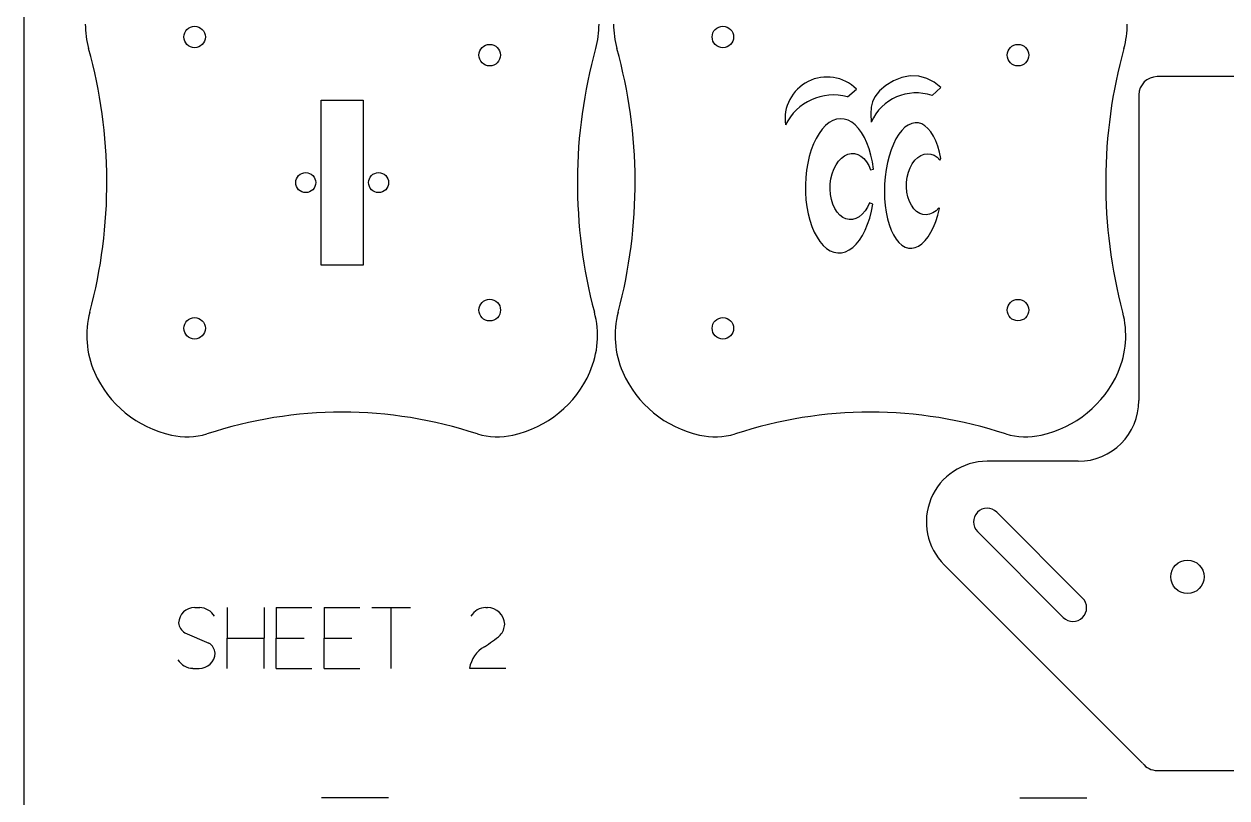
# Model space of a CAD drawing. Header units: inches. Extents: x -1545 to -733, y 114 to 571.
# Drawn here: x -1545.3 to -1347.2, y 247.6 to 375.1 of the extents above; entities that cross this region are included whole.
import ezdxf

# ---------------------------------------------------------------- set-up
doc = ezdxf.new("R2010")
doc.units = ezdxf.units.IN
doc.header["$MEASUREMENT"] = 0
doc.linetypes.add('Continuous2', pattern=[0])
doc.layers.add('68351 TABLE', color=1, linetype='Continuous')
doc.layers.add('GREEN TEXT ALL', color=1, linetype='Continuous')

msp = doc.modelspace()

# ---------------------------------------------------------------- linework, layer by layer
at = {"color": 2, "linetype": 'Continuous2', "lineweight": -3, "true_color": 0xffff00}
msp.add_line((-1545.34, 114.09), (-1545.34, 571.29), dxfattribs=at)
at = {"color": 1, "linetype": 'Continuous2', "lineweight": -3, "true_color": 0xff0000}
for p, q in [((-1164.75, 366.39), (-1358.75, 366.39)), ((-1361.75, 363.39), (-1361.75, 313.03)), ((-1371.75, 303.03), (-1386.75, 303.03)), ((-1393.82, 285.96), (-1361.13, 253.27)), ((-1358.75, 252.09), (-1164.75, 252.09)), ((-1485.34, 247.56), (-1496.34, 247.56)), ((-1381.34, 247.56), (-1370.34, 247.56))]:
    msp.add_line(p, q, dxfattribs=at)
at = {"color": 5, "linetype": 'Continuous2', "lineweight": -3, "true_color": 0x0000ff}
for p, q in [((-1371.02, 280.48), (-1385.16, 294.62)), ((-1388.34, 291.44), (-1374.2, 277.3))]:
    msp.add_line(p, q, dxfattribs=at)
msp.add_circle((-1353.75, 283.99), 2.75, dxfattribs=at)
at = {"color": 1, "linetype": 'Continuous2', "lineweight": -3, "true_color": 0xff0000}
for centre, radius, start, end in [((-1358.75, 363.39), 3, 90, 180), ((-1371.75, 313.03), 10, 270, 0), ((-1386.75, 293.03), 10, 90, 225), ((-1358.75, 255.09), 3, 217.5641, 270)]:
    msp.add_arc(centre, radius, start, end, dxfattribs=at)
at = {"color": 5, "linetype": 'Continuous2', "lineweight": -3, "true_color": 0x0000ff}
for centre, start, end in [((-1386.75, 293.03), 45, 225), ((-1372.61, 278.89), 225, 45)]:
    msp.add_arc(centre, 2.25, start, end, dxfattribs=at)
at = {"layer": '68351 TABLE', "color": 3, "linetype": 'Continuous2', "lineweight": -3, "true_color": 0x00ff00}
for p, q in [((-1399.4, 366.52), (-1400.81, 366.25)), ((-1398.01, 366.46), (-1399.4, 366.52)), ((-1403.41, 364.95), (-1404.46, 364.05)), ((-1402.18, 365.71), (-1403.41, 364.95)), ((-1400.81, 366.25), (-1402.18, 365.71)), ((-1396.68, 366.1), (-1398.01, 366.46)), ((-1395.46, 365.46), (-1396.68, 366.1)), ((-1395.81, 363.26), (-1394.38, 364.6)), ((-1394.38, 364.6), (-1395.46, 365.46)), ((-1409.74, 363.07), (-1408.26, 364.35)), ((-1405.23, 363.06), (-1405.6, 362.26)), ((-1404.46, 364.05), (-1405.23, 363.06)), ((-1405.82, 361.34), (-1405.89, 360.24)), ((-1405.6, 362.26), (-1405.82, 361.34)), ((-1412.75, 358.81), (-1413.34, 358.33)), ((-1412.15, 359.15), (-1412.75, 358.81)), ((-1411.53, 359.36), (-1412.15, 359.15)), ((-1410.9, 359.44), (-1411.53, 359.36)), ((-1410.27, 359.39), (-1410.9, 359.44)), ((-1409.65, 359.2), (-1410.27, 359.39)), ((-1409.05, 358.88), (-1409.65, 359.2)), ((-1408.47, 358.43), (-1409.05, 358.88)), ((-1405.89, 360.24), (-1405.82, 358.89)), ((-1399.17, 358.67), (-1399.73, 358.42)), ((-1398.62, 358.79), (-1399.17, 358.67)), ((-1398.06, 358.76), (-1398.62, 358.79)), ((-1397.52, 358.59), (-1398.06, 358.76)), ((-1396.99, 358.29), (-1397.52, 358.59)), ((-1414.42, 357.03), (-1414.9, 356.22)), ((-1413.9, 357.74), (-1414.42, 357.03)), ((-1413.34, 358.33), (-1413.9, 357.74)), ((-1407.93, 357.85), (-1408.47, 358.43)), ((-1407.42, 357.17), (-1407.93, 357.85)), ((-1406.95, 356.37), (-1407.42, 357.17)), ((-1401.29, 356.89), (-1401.76, 356.14)), ((-1400.79, 357.52), (-1401.29, 356.89)), ((-1400.27, 358.04), (-1400.79, 357.52)), ((-1399.73, 358.42), (-1400.27, 358.04)), ((-1396.49, 357.86), (-1396.99, 358.29)), ((-1396.03, 357.29), (-1396.49, 357.86)), ((-1395.6, 356.61), (-1396.03, 357.29)), ((-1395.21, 355.82), (-1395.6, 356.61)), ((-1415.33, 355.31), (-1415.71, 354.32)), ((-1414.9, 356.22), (-1415.33, 355.31)), ((-1406.54, 355.48), (-1406.95, 356.37)), ((-1406.17, 354.5), (-1406.54, 355.48)), ((-1402.18, 355.28), (-1402.56, 354.34)), ((-1401.76, 356.14), (-1402.18, 355.28)), ((-1394.88, 354.93), (-1395.21, 355.82)), ((-1394.59, 353.95), (-1394.88, 354.93)), ((-1416.03, 353.25), (-1416.29, 352.13)), ((-1415.71, 354.32), (-1416.03, 353.25)), ((-1411.22, 352.47), (-1410.75, 352.98)), ((-1410.75, 352.98), (-1410.24, 353.37)), ((-1410.24, 353.37), (-1409.7, 353.63)), ((-1409.7, 353.63), (-1409.14, 353.75)), ((-1409.14, 353.75), (-1408.59, 353.74)), ((-1408.59, 353.74), (-1408.04, 353.59)), ((-1408.04, 353.59), (-1407.52, 353.3)), ((-1407.52, 353.3), (-1407.05, 352.89)), ((-1407.05, 352.89), (-1406.62, 352.37)), ((-1405.87, 353.45), (-1406.17, 354.5)), ((-1405.63, 352.33), (-1405.87, 353.45)), ((-1402.89, 353.31), (-1403.17, 352.22)), ((-1402.56, 354.34), (-1402.89, 353.31)), ((-1398.64, 352.61), (-1398.17, 353.07)), ((-1398.17, 353.07), (-1397.65, 353.41)), ((-1397.65, 353.41), (-1397.11, 353.62)), ((-1397.11, 353.62), (-1396.55, 353.7)), ((-1396.55, 353.7), (-1396, 353.63)), ((-1396, 353.63), (-1395.47, 353.43)), ((-1395.47, 353.43), (-1394.97, 353.1)), ((-1394.97, 353.1), (-1394.51, 352.64)), ((-1394.37, 352.9), (-1394.59, 353.95)), ((-1394.51, 352.64), (-1394.37, 352.9)), ((-1416.48, 350.96), (-1416.61, 349.76)), ((-1416.29, 352.13), (-1416.48, 350.96)), ((-1412.26, 350.39), (-1411.98, 351.16)), ((-1411.98, 351.16), (-1411.63, 351.86)), ((-1411.63, 351.86), (-1411.22, 352.47)), ((-1406.62, 352.37), (-1406.25, 351.74)), ((-1406.25, 351.74), (-1405.96, 351.02)), ((-1405.96, 351.02), (-1405.46, 351.17)), ((-1405.46, 351.17), (-1405.63, 352.33)), ((-1403.39, 351.08), (-1403.55, 349.9)), ((-1403.17, 352.22), (-1403.39, 351.08)), ((-1399.9, 349.84), (-1399.7, 350.63)), ((-1399.7, 350.63), (-1399.42, 351.37)), ((-1399.42, 351.37), (-1399.07, 352.04)), ((-1399.07, 352.04), (-1398.64, 352.61)), ((-1416.61, 349.76), (-1416.67, 348.54)), ((-1412.59, 347.84), (-1412.57, 348.71)), ((-1412.57, 348.71), (-1412.46, 349.56)), ((-1412.46, 349.56), (-1412.26, 350.39)), ((-1403.64, 348.7), (-1403.67, 347.5)), ((-1403.55, 349.9), (-1403.64, 348.7)), ((-1400.03, 348.18), (-1400.01, 349.01)), ((-1400.01, 349.01), (-1399.9, 349.84)), ((-1416.67, 348.54), (-1416.66, 347.32)), ((-1416.66, 347.32), (-1416.58, 346.11)), ((-1412.53, 346.98), (-1412.59, 347.84)), ((-1412.38, 346.16), (-1412.53, 346.98)), ((-1403.67, 347.5), (-1403.64, 346.32)), ((-1399.95, 347.35), (-1400.03, 348.18)), ((-1399.79, 346.57), (-1399.95, 347.35)), ((-1416.58, 346.11), (-1416.44, 344.93)), ((-1416.44, 344.93), (-1416.22, 343.8)), ((-1412.14, 345.39), (-1412.38, 346.16)), ((-1411.83, 344.69), (-1412.14, 345.39)), ((-1411.45, 344.09), (-1411.83, 344.69)), ((-1406.45, 344.9), (-1406.85, 344.26)), ((-1406.11, 345.62), (-1406.45, 344.9)), ((-1405.57, 345.36), (-1406.11, 345.62)), ((-1405.8, 344.21), (-1405.57, 345.36)), ((-1403.64, 346.32), (-1403.54, 345.16)), ((-1403.54, 345.16), (-1403.38, 344.04)), ((-1399.54, 345.84), (-1399.79, 346.57)), ((-1399.21, 345.19), (-1399.54, 345.84)), ((-1398.81, 344.63), (-1399.21, 345.19)), ((-1394.68, 344.75), (-1395.15, 344.28)), ((-1394.58, 344.65), (-1394.68, 344.75)), ((-1416.22, 343.8), (-1415.94, 342.72)), ((-1415.94, 342.72), (-1415.61, 341.71)), ((-1411.01, 343.59), (-1411.45, 344.09)), ((-1410.52, 343.21), (-1411.01, 343.59)), ((-1410, 342.96), (-1410.52, 343.21)), ((-1409.45, 342.84), (-1410, 342.96)), ((-1408.89, 342.86), (-1409.45, 342.84)), ((-1408.34, 343.02), (-1408.89, 342.86)), ((-1407.8, 343.31), (-1408.34, 343.02)), ((-1407.3, 343.73), (-1407.8, 343.31)), ((-1406.85, 344.26), (-1407.3, 343.73)), ((-1406.43, 342.07), (-1406.08, 343.1)), ((-1406.08, 343.1), (-1405.8, 344.21)), ((-1403.38, 344.04), (-1403.16, 342.99)), ((-1403.16, 342.99), (-1402.88, 342.01)), ((-1398.35, 344.18), (-1398.81, 344.63)), ((-1397.85, 343.86), (-1398.35, 344.18)), ((-1397.32, 343.67), (-1397.85, 343.86)), ((-1396.76, 343.62), (-1397.32, 343.67)), ((-1396.21, 343.71), (-1396.76, 343.62)), ((-1395.67, 343.93), (-1396.21, 343.71)), ((-1395.15, 344.28), (-1395.67, 343.93)), ((-1395.19, 342.54), (-1394.86, 343.56)), ((-1394.86, 343.56), (-1394.58, 344.65)), ((-1415.61, 341.71), (-1415.21, 340.78)), ((-1415.21, 340.78), (-1414.76, 339.94)), ((-1407.28, 340.23), (-1406.83, 341.11)), ((-1406.83, 341.11), (-1406.43, 342.07)), ((-1402.88, 342.01), (-1402.54, 341.11)), ((-1402.54, 341.11), (-1402.16, 340.32)), ((-1396.47, 340), (-1396, 340.75)), ((-1396, 340.75), (-1395.57, 341.6)), ((-1395.57, 341.6), (-1395.19, 342.54)), ((-1414.76, 339.94), (-1414.27, 339.21)), ((-1414.27, 339.21), (-1413.74, 338.59)), ((-1408.88, 338.26), (-1408.31, 338.8)), ((-1408.31, 338.8), (-1407.78, 339.46)), ((-1407.78, 339.46), (-1407.28, 340.23)), ((-1402.16, 340.32), (-1401.73, 339.63)), ((-1401.73, 339.63), (-1401.26, 339.07)), ((-1401.26, 339.07), (-1400.77, 338.63)), ((-1398.03, 338.47), (-1397.49, 338.86)), ((-1397.49, 338.86), (-1396.97, 339.37)), ((-1396.97, 339.37), (-1396.47, 340)), ((-1413.74, 338.59), (-1413.17, 338.09)), ((-1413.17, 338.09), (-1412.58, 337.71)), ((-1412.58, 337.71), (-1411.97, 337.47)), ((-1411.97, 337.47), (-1411.35, 337.36)), ((-1411.35, 337.36), (-1410.72, 337.38)), ((-1410.72, 337.38), (-1410.09, 337.54)), ((-1410.09, 337.54), (-1409.48, 337.84)), ((-1409.48, 337.84), (-1408.88, 338.26)), ((-1400.77, 338.63), (-1400.24, 338.32)), ((-1400.24, 338.32), (-1399.7, 338.15)), ((-1399.7, 338.15), (-1399.14, 338.12)), ((-1399.14, 338.12), (-1398.59, 338.23)), ((-1398.59, 338.23), (-1398.03, 338.47))]:
    msp.add_line(p, q, dxfattribs=at)
at = {"layer": '68351 TABLE', "color": 5, "linetype": 'Continuous2', "lineweight": -3, "true_color": 0x0000ff}
for p, q in [((-1496.41, 362.53), (-1489.51, 362.53)), ((-1496.41, 335.33), (-1496.41, 362.53)), ((-1489.51, 362.53), (-1489.51, 335.33)), ((-1489.51, 335.33), (-1496.41, 335.33))]:
    msp.add_line(p, q, dxfattribs=at)
for centre, radius in [((-1517.26, 372.93), 1.77), ((-1430.26, 372.93), 1.77), ((-1468.66, 369.93), 1.77), ((-1381.66, 369.93), 1.78), ((-1498.96, 348.93), 1.65), ((-1486.96, 348.93), 1.65), ((-1468.66, 327.93), 1.78), ((-1381.66, 327.93), 1.77), ((-1517.26, 324.93), 1.77), ((-1430.26, 324.93), 1.77)]:
    msp.add_circle(centre, radius, dxfattribs=at)
at = {"layer": '68351 TABLE', "color": 1, "linetype": 'Continuous2', "lineweight": -3, "true_color": 0xff0000}
for centre, radius, start, end in [((-1520.26, 375.05), 15, 180, 195.4882), ((-1465.66, 375.05), 15, 344.5118, 360), ((-1433.26, 375.05), 15, 180, 195.4882), ((-1378.66, 375.05), 15, 344.5118, 360), ((-1614.55, 348.93), 82.84, 345.0728, 15.4882), ((-1371.38, 348.93), 82.84, 164.5118, 194.9272), ((-1527.55, 348.93), 82.84, 345.0728, 15.4882), ((-1284.38, 348.93), 82.84, 164.5118, 194.9272), ((-1520.01, 323.73), 15, 165.0728, 203.6185), ((-1465.91, 323.73), 15, 336.3815, 14.9272), ((-1433.01, 323.73), 15, 165.0728, 203.6185), ((-1378.91, 323.73), 15, 336.3815, 14.9272), ((-1517.26, 324.93), 18, 203.6185, 257.7337), ((-1468.66, 324.93), 18, 282.2663, 336.3815), ((-1430.26, 324.93), 18, 203.6185, 257.7337), ((-1381.66, 324.93), 18, 282.2663, 336.3815), ((-1492.96, 240.17), 70.94, 71.6929, 108.3071), ((-1405.96, 240.17), 70.94, 71.6929, 108.3071), ((-1518.54, 319.06), 12, 257.7337, 285.9162), ((-1467.39, 319.06), 12, 254.0838, 282.2663), ((-1431.54, 319.06), 12, 257.7337, 285.9162), ((-1380.39, 319.06), 12, 254.0838, 282.2663)]:
    msp.add_arc(centre, radius, start, end, dxfattribs=at)
at = {"layer": '68351 TABLE', "color": 3, "linetype": 'Continuous2', "lineweight": -3, "true_color": 0x00ff00}
for centre, radius, start, end in [((-1413.11, 359.41), 6.92, 45.531, 188.0642), ((-1412.05, 354.57), 8.8, 74.7552, 153.9294), ((-1398.45, 355.67), 8.04, 70.8424, 156.3898)]:
    msp.add_arc(centre, radius, start, end, dxfattribs=at)
at = {"layer": 'GREEN TEXT ALL', "color": 3, "linetype": 'Continuous2', "lineweight": -3, "true_color": 0x00ff00}
for p, q in [((-1517.24, 278.92), (-1516.42, 278.91)), ((-1511.87, 278.91), (-1511.87, 273.91)), ((-1505.8, 278.91), (-1505.8, 273.91)), ((-1503.8, 278.91), (-1497.94, 278.91)), ((-1503.8, 278.91), (-1503.8, 273.91)), ((-1495.94, 278.91), (-1490.07, 278.91)), ((-1495.94, 278.91), (-1495.94, 273.91)), ((-1488.07, 278.91), (-1484.88, 278.91)), ((-1484.88, 268.91), (-1484.88, 278.91)), ((-1484.88, 278.91), (-1481.68, 278.91)), ((-1469.28, 278.91), (-1469.05, 278.91)), ((-1518.85, 274.76), (-1514.92, 273.07)), ((-1511.87, 273.91), (-1505.8, 273.91)), ((-1511.87, 268.91), (-1511.87, 273.91)), ((-1505.8, 268.91), (-1505.8, 273.91)), ((-1503.8, 273.91), (-1499.22, 273.91)), ((-1503.8, 268.91), (-1503.8, 273.91)), ((-1495.94, 273.91), (-1491.36, 273.91)), ((-1495.94, 268.91), (-1495.94, 273.91)), ((-1517.55, 268.91), (-1516.53, 268.9)), ((-1503.8, 268.91), (-1497.94, 268.91)), ((-1495.94, 268.91), (-1490.07, 268.91)), ((-1465.99, 268.91), (-1471.97, 268.91))]:
    msp.add_line(p, q, dxfattribs=at)
for centre, radius, start, end in [((-1517.27, 276.29), 2.63, 89.2985, 177.3507), ((-1516.46, 276.03), 2.88, 30.522, 89.2985), ((-1469.28, 276.06), 2.86, 90, 150), ((-1469.05, 276.06), 2.86, 2.576, 90), ((-1517.76, 276.61), 2.15, 185.1823, 239.3448), ((-1469.05, 276.31), 2.86, 317.7751, 357.4242), ((-1482.38, 292.4), 23.73, 302.8689, 310.6146), ((-1516.5, 271.53), 2.63, 269.4411, 357.3507), ((-1516.01, 271.22), 2.15, 5.1822, 59.3448), ((-1467.19, 268.25), 4.82, 118.7445, 172.045), ((-1517.52, 271.8), 2.88, 210.522, 269.4411)]:
    msp.add_arc(centre, radius, start, end, dxfattribs=at)

doc.saveas('drawing.dxf')
